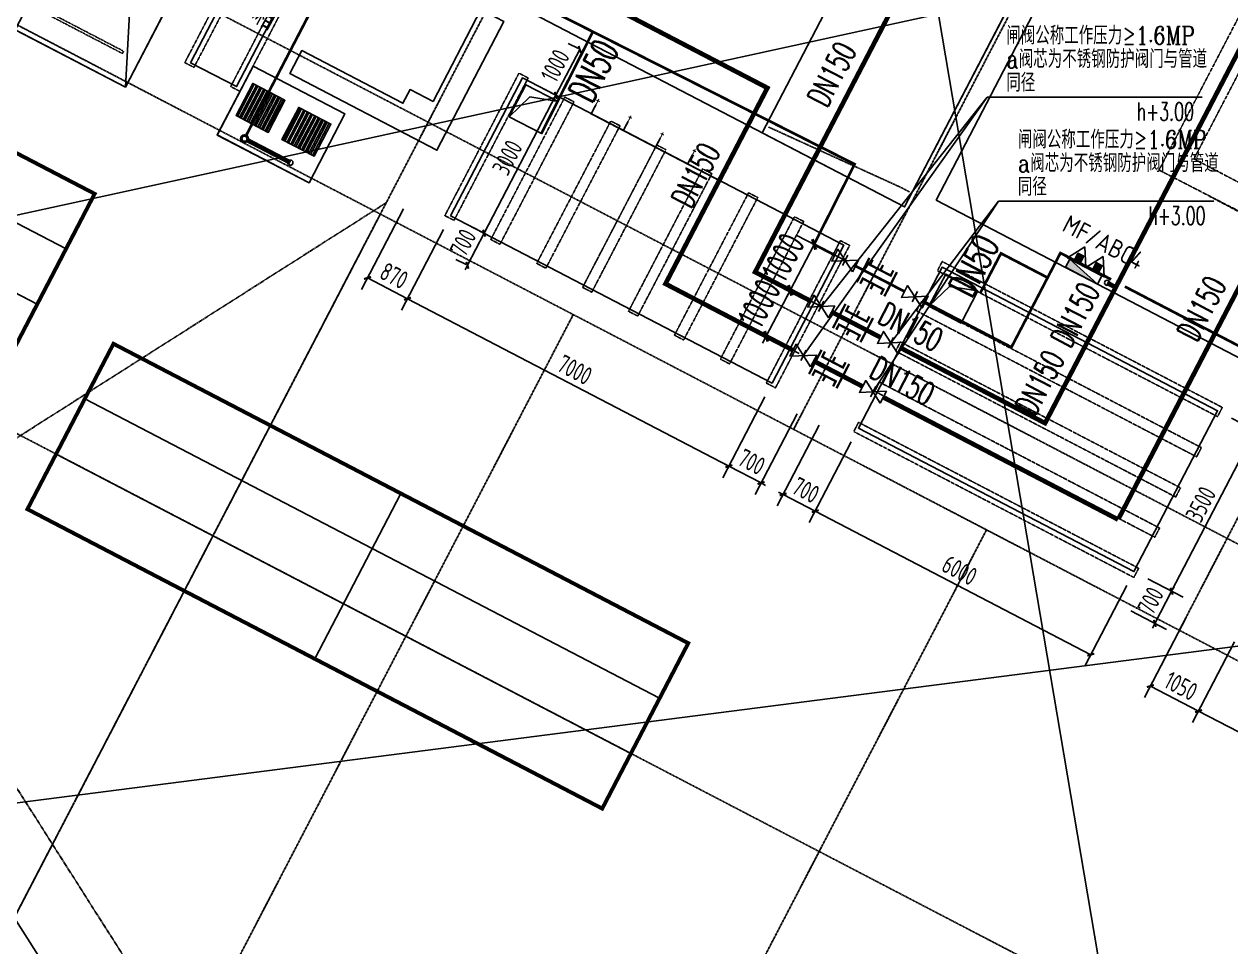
# Model space of a CAD drawing. Extents: x -1466470 to 922624, y -511729 to 590125.
# Drawn here: x -281017 to -257707, y 194625 to 212437 of the extents above; entities that cross this region are included whole.
import ezdxf
from ezdxf.xclip import XClip

# ---------------------------------------------------------------- set-up
doc = ezdxf.new("R2010")
doc.units = 0
doc.header["$LTSCALE"] = 10
doc.header["$MEASUREMENT"] = 0
doc.header["$XCLIPFRAME"] = 2
for name, pattern in [('DASH', [0.35, 0.25, -0.1]), ('X-104 B2平面$0$DOTE', [2.42, 2, -0.2, 0.02, -0.2]), ('X-104 B2平面$1$DASH', [0.35, 0.25, -0.1])]:
    doc.linetypes.add(name, pattern=pattern)
for name, color, linetype, plot in [('104-13 B2核心筒$0$04-不打印_辅助线', 165, 'Continuous', False), ('X-104 B2平面$0$04-不打印_辅助线', 165, 'Continuous', False), ('X-104 B2平面$0$04-不打印_面积', 5, 'Continuous', False), ('X-104 B2平面$1$DIM_MODI', 6, 'Continuous', False)]:
    doc.layers.add(name, color=color, linetype=linetype, plot=plot)
for name, color, linetype in [('3T_BAR', 7, 'Continuous'), ('EQUIP_消火栓', 7, 'Continuous'), ('EQUIP_消防', 7, 'Continuous'), ('EQUIP_给水', 7, 'Continuous'), ('PIPE-压力废', 31, 'TG_YF'), ('PIPE-消防', 1, 'Continuous'), ('PIPE-给水', 3, 'TG_J'), ('TEXT_消防', 7, 'Continuous'), ('TEXT_给水', 7, 'Continuous'), ('TWT_DASH', 8, 'DASH'), ('TWT_DIM', 3, 'Continuous'), ('TWT_LEAD', 3, 'Continuous'), ('TWT_水箱', 7, 'Continuous'), ('VALVE_压力废', 7, 'Continuous'), ('VALVE_热给水', 7, 'Continuous'), ('VPIPE-压力废', 31, 'Continuous'), ('VPIPE-消防', 1, 'Continuous'), ('X-104 B2平面$0$$0$A-TECH_结构', 21, 'Continuous'), ('X-104 B2平面$0$02-TEXT_房间', 7, 'Continuous'), ('X-104 B2平面$0$A-I_车位', 9, 'Continuous'), ('X-104 B2平面$0$A-O_防水层', 222, 'Continuous'), ('X-104 B2平面$0$A-SUR_看线', 231, 'Continuous'), ('X-104 B2平面$0$A_AXIS-轴线', 9, 'X-104 B2平面$0$DOTE'), ('X-104 B2平面$0$VPIPE-消防', 1, 'Continuous'), ('X-104 B2平面$0$人防分区指标', 5, 'Continuous'), ('X-104 B2平面$0$抗爆隔墙', 151, 'Continuous'), ('X-104 B2平面$0$集水坑&', 6, 'Continuous'), ('X-104 B2平面$1$集水坑&', 7, 'Continuous')]:
    doc.layers.add(name, color=color, linetype=linetype)
doc.layers.get('X-104 B2平面$0$A-SUR_看线').off()
doc.styles.add('_TCH_DIM_T3', font='ROS1', dxfattribs={"width": 0.8, "bigfont": 'JD'})
doc.styles.add('_TWT_PIPEDN', font='SIMPLEX', dxfattribs={"width": 0.8, "height": 3.5, "bigfont": 'HZTXT'})
doc.styles.add('_TWT_SERIAL', font='COMPLEX', dxfattribs={"width": 0.8, "height": 3.5, "bigfont": 'HZTXT'})
doc.styles.get("Standard").update_dxf_attribs({"font": 'gbenor.shx', "bigfont": 'gbcbig.shx'})
doc.styles.add('TG_LINETYPE', font='romans2.shx', dxfattribs={"width": 0.8, "height": 3, "bigfont": 'hzdf2.shx'})
doc.styles.add('X-104 B2平面$0$_TCH_SPACE', font='ros.shx', dxfattribs={"width": 0.75, "height": 5, "bigfont": 'jd.shx'})
doc.linetypes.add('TG_J', pattern='A,2,-0.3,["J",TG_LINETYPE,S=0.1,R=0,X=-0.23,Y=-0.15],0', length=2.3)
doc.linetypes.add('TG_XH', pattern='A,5,-0.6,["XH",TG_LINETYPE,S=0.1,R=0,X=-0.52,Y=-0.15],0', length=5.6)
doc.linetypes.add('TG_YF', pattern='A,2,-0.6,["YF",TG_LINETYPE,S=0.1,R=0,X=-0.52,Y=-0.15],0', length=2.6)
doc.dimstyles.new('_TWT_ARCH&&100', dxfattribs={"dimtxt": 350, "dimasz": 100, "dimexe": 250, "dimexo": 300, "dimgap": 100, "dimtad": 1, "dimdec": 0, "dimzin": 0, "dimdsep": 46, "dimtxsty": '_TCH_DIM_T3', "dimblk": 'ARCHTICK', "dimcen": 0.09, "dimclrt": 7, "dimazin": 2, "dimtfac": 1, "dimtdec": 0, "dimtix": 1, "dimtmove": 2, "dimatfit": 3, "dimfxl": 1, "dimtolj": 1, "dimtzin": 0, "dimarcsym": 0})
doc.dimstyles.new('_TWT_ARCH&&150', dxfattribs={"dimtxt": 525, "dimasz": 150, "dimexe": 375, "dimexo": 450, "dimgap": 150, "dimtad": 1, "dimdec": 0, "dimzin": 0, "dimdsep": 46, "dimtxsty": '_TCH_DIM_T3', "dimblk": 'ARCHTICK', "dimcen": 0.09, "dimclrt": 7, "dimazin": 2, "dimtfac": 1, "dimtdec": 0, "dimtix": 1, "dimtmove": 2, "dimatfit": 3, "dimfxl": 1, "dimtolj": 1, "dimtzin": 0, "dimarcsym": 0})
pattern_1 = [(180, (350, -250), (-7e-15, -79.375), [])]

# ---------------------------------------------------------------- blocks, each defined once
blk = doc.blocks.new('104 轴线')
for p, q in [((-206397, 125945), (-177039, 182341)), ((-198946, 122066), (-169588, 178462)), ((-223174, 113207), (-198357, 160880)), ((-126707, 86715), (-262597, 157455)), ((-127630, 84941), (-263520, 155681)), ((-130863, 78732), (-266753, 149472)), ((-262856, 99412), (-214266, 130319)), ((-214380, 130100), (-223174, 113207)), ((-210654, 128161), (-219449, 111268)), ((-224464, 123832), (-215662, 109994)), ((-202671, 124005), (-211465, 107112))]:
    blk.add_line(p, q)
blk = doc.blocks.new('104-13 B2核心筒')
at = {"layer": '104-13 B2核心筒$0$04-不打印_辅助线'}
ref = blk.add_blockref('104 轴线', (287656, 163437), dxfattribs=dict(at, rotation=57.54087654753766))
XClip(ref).set_block_clipping_path([(-309787.1235870313, 156236.3262284864), (-264650.8410785095, 85274.8859858383), (-219747.6862062201, 113836.3339625026), (-264883.9687147418, 184797.7742051506)])
blk = doc.blocks.new('X-104 B2平面$1$12ddddddj')
at = {"layer": 'X-104 B2平面$1$集水坑&', "linetype": 'Continuous'}
h = blk.add_hatch(dxfattribs=at)
h.set_pattern_fill('ANSI31', color=256, scale=50, angle=135)
h.set_pattern_definition(pattern_1)
h.paths.add_polyline_path([(3014056, 294593), (3014756, 294593), (3014756, 293893), (3014056, 293893)])
h.paths.add_polyline_path([(3014056, 293593), (3014756, 293593), (3014756, 292893), (3014056, 292893)])
for points in [[(3015056, 294743), (3013556, 294743), (3013556, 292743), (3015056, 292743)], [(3014056, 294593), (3014756, 294593), (3014756, 293893), (3014056, 293893)], [(3014056, 293593), (3014756, 293593), (3014756, 292893), (3014056, 292893)]]:
    blk.add_lwpolyline(points, close=True, dxfattribs=at)
for centre in [(3013736, 294243), (3013736, 293243)]:
    blk.add_circle(centre, 50, dxfattribs=at)
blk = doc.blocks.new('X-104 B2平面$0$jgfd')
blk.add_lwpolyline([(5300, -1200), (0, -1200), (0, 1200), (5300, 1200), (5300, -1200), (0, 1200)])
at = {"linetype": 'X-104 B2平面$1$DASH', "ltscale": 0.001}
blk.add_lwpolyline([(550, -850), (550, 850), (600, 850), (600, -850)], close=True, dxfattribs=at)
blk = doc.blocks.new('X-104 B2平面$0$A$C47720B67')
at = {"layer": 'X-104 B2平面$0$A_AXIS-轴线'}
blk.add_line((0, 0), (-2484, 1293), dxfattribs=at)
blk = doc.blocks.new('X-104 B2平面$0$A$C026855F6')
at = {"layer": 'X-104 B2平面$0$VPIPE-消防', "linetype": 'Continuous'}
blk.add_circle((-219267, -71366), 50, dxfattribs=at)
blk = doc.blocks.new('X-104 B2平面')
at = {"layer": 'X-104 B2平面$0$$0$A-TECH_结构', "linetype": 'X-104 B2平面$1$DASH'}
for points in [[(-87706, 217622), (-86274, 220372), (-86452, 220464), (-87883, 217714)], [(-86819, 217160), (-85387, 219910), (-85565, 220002), (-86996, 217253)], [(-82682, 214669), (-81251, 217418), (-81428, 217511), (-82860, 214761)], [(-81795, 214207), (-80364, 216957), (-80541, 217049), (-81973, 214299)], [(-80908, 213745), (-79477, 216495), (-79654, 216587), (-81086, 213838)], [(-80021, 213283), (-78590, 216033), (-78767, 216126), (-80199, 213376)], [(-79134, 212822), (-77703, 215571), (-77880, 215664), (-79312, 212914)], [(-78247, 212360), (-76816, 215110), (-76993, 215202), (-78425, 212452)], [(-77360, 211898), (-75929, 214648), (-76106, 214740), (-77537, 211991)], [(-76473, 211436), (-75042, 214186), (-75219, 214279), (-76650, 211529)], [(-73345, 213697), (-67934, 210881), (-67842, 211058), (-73253, 213875)], [(-73749, 212921), (-68338, 210105), (-68246, 210282), (-73657, 213099)], [(-74153, 212145), (-68742, 209329), (-68650, 209506), (-74061, 212323)], [(-74557, 211369), (-69146, 208552), (-69054, 208730), (-74465, 211546)], [(-74961, 210593), (-69550, 207776), (-69458, 207954), (-74869, 210770)]]:
    blk.add_lwpolyline(points, close=True, dxfattribs=at)
at = {"layer": 'X-104 B2平面$0$04-不打印_辅助线'}
for points in [[(-55393, 257170), (-58879, 250472), (-54178, 248025), (-56071, 244389), (-55539, 244111), (-55724, 243757), (-60957, 246481), (-63150, 242268), (-62441, 241899), (-64055, 238797), (-60064, 236719), (-64314, 228556), (-65910, 229387), (-67088, 227125), (-65491, 226294), (-67061, 223278), (-68658, 224110), (-73367, 215062), (-51059, 203449), (-53507, 198747)], [(-92136, 218857), (-89031, 217241), (-88062, 219104), (-88062, 219103), (-87877, 219458), (-87877, 219458), (-86769, 221587), (-73978, 214929), (-71000, 220649), (-71193, 220748), (-71171, 220795), (-77940, 224319), (-76508, 227069), (-81449, 229641), (-79786, 232834), (-83556, 234797), (-80486, 240695), (-81195, 241064), (-77916, 247362), (-69180, 242814), (-68302, 244499), (-78636, 249879), (-89095, 229788), (-94816, 232766)]]:
    blk.add_lwpolyline(points, dxfattribs=at)
blk.add_lwpolyline([(-76728, 216360), (-73772, 222037), (-71023, 220606), (-73978, 214929)], close=True, dxfattribs=at)
at = {"layer": 'X-104 B2平面$0$04-不打印_面积', "color": 250}
blk.add_lwpolyline([(-76589, 237898), (-16810, -114737)], dxfattribs=at)
at = {"layer": 'X-104 B2平面$0$A-O_防水层'}
for points in [[(-87771, 217712), (-86386, 220374), (-85499, 219912), (-86884, 217251), (-87771, 217712)], [(-82748, 214759), (-81363, 217420), (-75153, 214188), (-76539, 211527), (-82748, 214759)], [(-73254, 213763), (-74871, 210659), (-69548, 207888), (-67932, 210993), (-73254, 213763)]]:
    blk.add_lwpolyline(points, dxfattribs=at)
at = {"layer": 'X-104 B2平面$0$A_AXIS-轴线'}
blk.add_line((-73884, 215218), (-74058, 215309), dxfattribs=at)
at = {"layer": 'X-104 B2平面$0$人防分区指标', "color": 1}
blk.add_line((-83709, 209397), (-85372, 206204), dxfattribs=at)
at = {"layer": 'X-104 B2平面$0$人防分区指标', "color": 1, "const_width": 75}
for points in [[(-105714, 211382), (-94611, 205602), (-89624, 215182), (-100728, 220962)], [(-90923, 209094), (-79820, 203314), (-78158, 206507), (-89261, 212287)]]:
    blk.add_lwpolyline(points, close=True, dxfattribs=at)
at = {"layer": 'X-104 B2平面$0$人防分区指标', "color": 1}
for points in [[(-101282, 219898), (-90178, 214118)], [(-101836, 218833), (-90732, 213053)], [(-89815, 211223), (-78712, 205443)], [(-90369, 210159), (-79266, 204379)], [(-90923, 209094), (-79820, 203314)], [(-90923, 209094), (-79820, 203314)]]:
    blk.add_lwpolyline(points, dxfattribs=at)
at = {"layer": 'X-104 B2平面$0$抗爆隔墙', "linetype": 'X-104 B2平面$1$DASH'}
blk.add_lwpolyline([(-66267, 214203), (-69064, 215640), (-67378, 218878), (-70572, 220540), (-70341, 220984), (-66704, 219091), (-68389, 215855), (-57671, 210240), (-56247, 212974), (-55804, 212743), (-57460, 209565), (-68090, 215134)], dxfattribs=at)
at = {"layer": 'X-104 B2平面$1$DIM_MODI'}
blk.add_line((-217626, 187186), (-43166, 209580), dxfattribs=at)
blk.add_lwpolyline([(-33745, 227288), (-220712, 186513), (-292305, 186513)], dxfattribs=at)
at = {"rotation": 302.4591234524622}
blk.add_blockref('104-13 B2核心筒', (-162014, 239690), dxfattribs=at)
at = {"layer": 'X-104 B2平面$0$A-I_车位', "xscale": -1, "rotation": 242.5000000001245}
blk.add_blockref('X-104 B2平面$0$jgfd', (-90096, 217795), dxfattribs=at)
at = {"layer": 'X-104 B2平面$0$A-SUR_看线'}
blk.add_blockref('X-104 B2平面$0$A$C026855F6', (149199, 284830), dxfattribs=at)
at = {"layer": 'X-104 B2平面$0$A-SUR_看线', "rotation": 2.99999999999994}
blk.add_blockref('X-104 B2平面$0$A$C47720B67', (-74058, 215309), dxfattribs=at)
at = {"layer": 'X-104 B2平面$0$A_AXIS-轴线', "rotation": 7.045863037328646e-07}
blk.add_blockref('104 轴线', (130274, 84690), dxfattribs=at)
at = {"layer": 'X-104 B2平面$1$集水坑&', "linetype": 'Continuous', "xscale": -1, "rotation": 242.5001302531913}
blk.add_blockref('X-104 B2平面$1$12ddddddj', (-1738423, -2321570), dxfattribs=at)
at = {"layer": 'X-104 B2平面$0$02-TEXT_房间', "style": 'X-104 B2平面$0$_TCH_SPACE', "width": 0.75}
blk.add_text('饮用水箱', height=520.9, rotation=331.1112, dxfattribs=at).set_placement((-87556, 219032))
blk = doc.blocks.new('X-104 B2平面$0$12ddddddj')
at = {"layer": 'X-104 B2平面$0$集水坑&', "linetype": 'Continuous'}
h = blk.add_hatch(dxfattribs=at)
h.set_pattern_fill('ANSI31', color=256, scale=50, angle=135)
h.set_pattern_definition(pattern_1)
h.paths.add_polyline_path([(3014056, 294593), (3014756, 294593), (3014756, 293893), (3014056, 293893)])
h.paths.add_polyline_path([(3014056, 293593), (3014756, 293593), (3014756, 292893), (3014056, 292893)])
for points in [[(3015056, 294743), (3013556, 294743), (3013556, 292743), (3015056, 292743)], [(3014056, 294593), (3014756, 294593), (3014756, 293893), (3014056, 293893)], [(3014056, 293593), (3014756, 293593), (3014756, 292893), (3014056, 292893)]]:
    blk.add_lwpolyline(points, close=True, dxfattribs=at)
for centre in [(3013736, 294243), (3013736, 293243)]:
    blk.add_circle(centre, 50, dxfattribs=at)
blk = doc.blocks.new('$TWTSYS$00000546')
h = blk.add_hatch()
h.set_pattern_fill('ANSI31', color=256, scale=200, style=0)
h.set_pattern_definition([(45, (-38543.802, -6670.83), (-17.67767, 17.67767), [])])
h.paths.add_polyline_path([(-65, 174), (65, 174), (65, 44), (-65, 44)])
for points in [[(0, 344), (-198, 0), (198, 0)], [(-65, 174), (65, 174), (65, 44), (-65, 44)]]:
    blk.add_lwpolyline(points, close=True)
blk = doc.blocks.new('$TwtSys$00000434')
for p, q in [((-0.5, 0.5), (-0.5, -0.5)), ((-0.5, -0.5), (0.5, 0.5)), ((0.5, 0.5), (-0.5, 0.5)), ((0.5, -0.5), (0.5, 0.5)), ((-0.5, -0.5), (0.5, -0.5))]:
    blk.add_line(p, q)
blk.add_solid([(0.5, -0.5), (0.5, 0.5), (-0.5, -0.5)])
blk = doc.blocks.new('$VALVE$00000551')
at = {"const_width": 30}
for points in [[(-332, -177), (-332, 175)], [(-2, 100), (-252, 100), (-252, 175)], [(-2, 100), (-2, 175)], [(-2, 100), (248, 100), (248, 175)], [(332, -175), (332, 177)], [(-252, -175), (-252, -100), (-2, -100)], [(-2, -175), (-2, -100)], [(248, -175), (248, -100), (-2, -100)]]:
    blk.add_lwpolyline(points, dxfattribs=at)
blk = doc.blocks.new('$VALVE$00000296')
for points in [[(-125, 72), (-125, -72), (125, 72), (125, -72), (-125, 72)], [(0, 60), (0, -64)]]:
    blk.add_lwpolyline(points)
for p in [(-125, 0), (125, 0)]:
    blk.add_point(p)
blk = doc.blocks.new('_ArchTick')
at = {"color": 0, "linetype": 'ByBlock', "const_width": 0.4}
blk.add_lwpolyline([(-0.5, -0.5), (0.5, 0.5)], dxfattribs=at)
blk = doc.blocks.new('*D66')
at = {"layer": 'Defpoints', "color": 0, "transparency": 16777216}
for p in [(-264901, 204639), (-259579, 201868), (-260413, 200265)]:
    blk.add_point(p, dxfattribs=at)
at = {"layer": 'TWT_DIM', "color": 0, "lineweight": -2, "transparency": 16777216}
for p, q in [((-265039, 204372), (-265851, 202814)), ((-265735, 203035), (-260413, 200265)), ((-259717, 201602), (-260529, 200043))]:
    blk.add_line(p, q, dxfattribs=at)
at = {"layer": 'TWT_DIM', "color": 0, "lineweight": -2, "transparency": 16777216, "xscale": 100, "yscale": 100, "zscale": 100}
for p, rotation in [((-265735, 203035), 152.5000000005759), ((-260413, 200265), 332.5000000005758)]:
    blk.add_blockref('_ArchTick', p, dxfattribs=dict(at, rotation=rotation))
at = {"layer": 'TWT_DIM', "color": 7, "transparency": 16777216, "insert": (-262947, 201894), "char_height": 350, "attachment_point": 5, "rotation": 332.5, "style": '_TCH_DIM_T3'}
blk.add_mtext('\\A1;6000', dxfattribs=at)
blk = doc.blocks.new('*D67')
at = {"layer": 'Defpoints', "color": 0, "transparency": 16777216}
for p in [(-265522, 204962), (-264901, 204639), (-265735, 203035)]:
    blk.add_point(p, dxfattribs=at)
at = {"layer": 'TWT_DIM', "color": 0, "lineweight": -2, "transparency": 16777216}
for p, q in [((-265660, 204696), (-266471, 203137)), ((-265039, 204372), (-265851, 202814)), ((-266356, 203359), (-266445, 203405)), ((-266356, 203359), (-265735, 203035)), ((-265735, 203035), (-265646, 202989))]:
    blk.add_line(p, q, dxfattribs=at)
at = {"layer": 'TWT_DIM', "color": 0, "lineweight": -2, "transparency": 16777216, "xscale": 100, "yscale": 100, "zscale": 100}
for p, rotation in [((-266356, 203359), 332.5000000005773), ((-265735, 203035), 152.5000000005773)]:
    blk.add_blockref('_ArchTick', p, dxfattribs=dict(at, rotation=rotation))
at = {"layer": 'TWT_DIM', "color": 7, "transparency": 16777216, "insert": (-265919, 203441), "char_height": 350, "attachment_point": 5, "rotation": 332.5, "style": '_TCH_DIM_T3'}
blk.add_mtext('\\A1;700', dxfattribs=at)
blk = doc.blocks.new('*D68')
at = {"layer": 'Defpoints', "color": 0, "transparency": 16777216}
for p in [(-257547, 205771), (-256820, 205392), (-257962, 204973)]:
    blk.add_point(p, dxfattribs=at)
at = {"layer": 'TWT_DIM', "color": 0, "lineweight": -2, "transparency": 16777216}
for p, q in [((-257281, 205632), (-256598, 205277)), ((-257235, 204594), (-256820, 205392)), ((-257696, 204834), (-257014, 204479))]:
    blk.add_line(p, q, dxfattribs=at)
at = {"layer": 'TWT_DIM', "color": 0, "lineweight": -2, "transparency": 16777216, "xscale": 100, "yscale": 100, "zscale": 100}
for p, rotation in [((-256820, 205392), 62.50000000011556), ((-257235, 204594), 242.5000000001155)]:
    blk.add_blockref('_ArchTick', p, dxfattribs=dict(at, rotation=rotation))
at = {"layer": 'TWT_DIM', "color": 7, "transparency": 16777216, "insert": (-257297, 205118), "char_height": 350, "attachment_point": 5, "rotation": 62.5, "style": '_TCH_DIM_T3'}
blk.add_mtext('\\A1;900', dxfattribs=at)
blk = doc.blocks.new('*D69')
at = {"layer": 'Defpoints', "color": 0, "transparency": 16777216}
for p in [(-257962, 204973), (-257235, 204594), (-259579, 201868)]:
    blk.add_point(p, dxfattribs=at)
at = {"layer": 'TWT_DIM', "color": 0, "lineweight": -2, "transparency": 16777216}
for p, q in [((-257696, 204834), (-257014, 204479)), ((-258851, 201490), (-257235, 204594)), ((-259312, 201730), (-258630, 201374))]:
    blk.add_line(p, q, dxfattribs=at)
at = {"layer": 'TWT_DIM', "color": 0, "lineweight": -2, "transparency": 16777216, "xscale": 100, "yscale": 100, "zscale": 100}
for p, rotation in [((-257235, 204594), 62.5000000001155), ((-258851, 201490), 242.5000000001155)]:
    blk.add_blockref('_ArchTick', p, dxfattribs=dict(at, rotation=rotation))
at = {"layer": 'TWT_DIM', "color": 7, "transparency": 16777216, "insert": (-258287, 203169), "char_height": 350, "attachment_point": 5, "rotation": 62.5, "style": '_TCH_DIM_T3'}
blk.add_mtext('\\A1;3500', dxfattribs=at)
blk = doc.blocks.new('*D70')
at = {"layer": 'Defpoints', "color": 0, "transparency": 16777216}
for p in [(-259579, 201868), (-258851, 201490), (-259902, 201247)]:
    blk.add_point(p, dxfattribs=at)
at = {"layer": 'TWT_DIM', "color": 0, "lineweight": -2, "transparency": 16777216}
for p, q in [((-259312, 201730), (-258630, 201374)), ((-259175, 200869), (-258851, 201490)), ((-258851, 201490), (-258805, 201578)), ((-259636, 201109), (-258953, 200753)), ((-259175, 200869), (-259221, 200780))]:
    blk.add_line(p, q, dxfattribs=at)
at = {"layer": 'TWT_DIM', "color": 0, "lineweight": -2, "transparency": 16777216, "xscale": 100, "yscale": 100, "zscale": 100}
for p, rotation in [((-258851, 201490), 242.5000000001167), ((-259175, 200869), 62.50000000011672)]:
    blk.add_blockref('_ArchTick', p, dxfattribs=dict(at, rotation=rotation))
at = {"layer": 'TWT_DIM', "color": 7, "transparency": 16777216, "insert": (-259257, 201306), "char_height": 350, "attachment_point": 5, "rotation": 62.5, "style": '_TCH_DIM_T3'}
blk.add_mtext('\\A1;700', dxfattribs=at)
blk = doc.blocks.new('*D71')
at = {"layer": 'Defpoints', "color": 0, "transparency": 16777216}
for p in [(-266568, 205507), (-265947, 205183), (-266782, 203580)]:
    blk.add_point(p, dxfattribs=at)
at = {"layer": 'TWT_DIM', "color": 0, "lineweight": -2, "transparency": 16777216}
for p, q in [((-266707, 205241), (-267518, 203682)), ((-266086, 204917), (-266897, 203359)), ((-267403, 203904), (-267491, 203950)), ((-267403, 203904), (-266782, 203580)), ((-266782, 203580), (-266693, 203534))]:
    blk.add_line(p, q, dxfattribs=at)
at = {"layer": 'TWT_DIM', "color": 0, "lineweight": -2, "transparency": 16777216, "xscale": 100, "yscale": 100, "zscale": 100}
for p, rotation in [((-267403, 203904), 332.5000000005753), ((-266782, 203580), 152.5000000005752)]:
    blk.add_blockref('_ArchTick', p, dxfattribs=dict(at, rotation=rotation))
at = {"layer": 'TWT_DIM', "color": 7, "transparency": 16777216, "insert": (-266965, 203986), "char_height": 350, "attachment_point": 5, "rotation": 332.5, "style": '_TCH_DIM_T3'}
blk.add_mtext('\\A1;700', dxfattribs=at)
blk = doc.blocks.new('*D72')
at = {"layer": 'Defpoints', "color": 0, "transparency": 16777216}
for p in [(-272777, 208739), (-266568, 205507), (-267403, 203904)]:
    blk.add_point(p, dxfattribs=at)
at = {"layer": 'TWT_DIM', "color": 0, "lineweight": -2, "transparency": 16777216}
for p, q in [((-272916, 208473), (-273727, 206914)), ((-273612, 207136), (-267403, 203904)), ((-266707, 205241), (-267518, 203682))]:
    blk.add_line(p, q, dxfattribs=at)
at = {"layer": 'TWT_DIM', "color": 0, "lineweight": -2, "transparency": 16777216, "xscale": 100, "yscale": 100, "zscale": 100}
for p, rotation in [((-273612, 207136), 152.5000000005762), ((-267403, 203904), 332.5000000005762)]:
    blk.add_blockref('_ArchTick', p, dxfattribs=dict(at, rotation=rotation))
at = {"layer": 'TWT_DIM', "color": 7, "transparency": 16777216, "insert": (-270380, 205764), "char_height": 350, "attachment_point": 5, "rotation": 332.5, "style": '_TCH_DIM_T3'}
blk.add_mtext('\\A1;7000', dxfattribs=at)
blk = doc.blocks.new('*D73')
at = {"layer": 'Defpoints', "color": 0, "transparency": 16777216}
for p in [(-273549, 209141), (-272777, 208739), (-273612, 207136)]:
    blk.add_point(p, dxfattribs=at)
at = {"layer": 'TWT_DIM', "color": 0, "lineweight": -2, "transparency": 16777216}
for p, q in [((-273688, 208875), (-274499, 207316)), ((-272916, 208473), (-273727, 206914)), ((-274384, 207538), (-273612, 207136))]:
    blk.add_line(p, q, dxfattribs=at)
at = {"layer": 'TWT_DIM', "color": 0, "lineweight": -2, "transparency": 16777216, "xscale": 100, "yscale": 100, "zscale": 100}
for p, rotation in [((-274384, 207538), 152.5000000005762), ((-273612, 207136), 332.5000000005762)]:
    blk.add_blockref('_ArchTick', p, dxfattribs=dict(at, rotation=rotation))
at = {"layer": 'TWT_DIM', "color": 7, "transparency": 16777216, "insert": (-273871, 207581), "char_height": 350, "attachment_point": 5, "rotation": 332.5, "style": '_TCH_DIM_T3'}
blk.add_mtext('\\A1;870', dxfattribs=at)
blk = doc.blocks.new('*D74')
at = {"layer": 'Defpoints', "color": 0, "transparency": 16777216}
for p in [(-270284, 211950), (-270044, 211826), (-270506, 210938)]:
    blk.add_point(p, dxfattribs=at)
at = {"layer": 'TWT_DIM', "color": 0, "lineweight": -2, "transparency": 16777216}
for p, q in [((-270746, 211063), (-270284, 211950)), ((-270310, 211964), (-270506, 212066)), ((-270772, 211077), (-270967, 211179))]:
    blk.add_line(p, q, dxfattribs=at)
at = {"layer": 'TWT_DIM', "color": 0, "lineweight": -2, "transparency": 16777216, "xscale": 100, "yscale": 100, "zscale": 100}
for p, rotation in [((-270284, 211950), 62.50000000011475), ((-270746, 211063), 242.5000000001147)]:
    blk.add_blockref('_ArchTick', p, dxfattribs=dict(at, rotation=rotation))
at = {"layer": 'TWT_DIM', "color": 7, "transparency": 16777216, "insert": (-270759, 211634), "char_height": 350, "attachment_point": 5, "rotation": 62.5, "style": '_TCH_DIM_T3'}
blk.add_mtext('\\A1;1000', dxfattribs=at)
blk = doc.blocks.new('*D75')
at = {"layer": 'Defpoints', "color": 0, "transparency": 16777216}
for p in [(-270746, 211063), (-270506, 210938), (-271891, 208277)]:
    blk.add_point(p, dxfattribs=at)
at = {"layer": 'TWT_DIM', "color": 0, "lineweight": -2, "transparency": 16777216}
for p, q in [((-272131, 208402), (-270746, 211063)), ((-270772, 211077), (-270967, 211179)), ((-272157, 208416), (-272353, 208518))]:
    blk.add_line(p, q, dxfattribs=at)
at = {"layer": 'TWT_DIM', "color": 0, "lineweight": -2, "transparency": 16777216, "xscale": 100, "yscale": 100, "zscale": 100}
for p, rotation in [((-270746, 211063), 62.50000000011494), ((-272131, 208402), 242.5000000001149)]:
    blk.add_blockref('_ArchTick', p, dxfattribs=dict(at, rotation=rotation))
at = {"layer": 'TWT_DIM', "color": 7, "transparency": 16777216, "insert": (-271682, 209860), "char_height": 350, "attachment_point": 5, "rotation": 62.5, "style": '_TCH_DIM_T3'}
blk.add_mtext('\\A1;3000', dxfattribs=at)
blk = doc.blocks.new('*D76')
at = {"layer": 'Defpoints', "color": 0, "transparency": 16777216}
for p in [(-272131, 208402), (-271891, 208277), (-272214, 207657)]:
    blk.add_point(p, dxfattribs=at)
at = {"layer": 'TWT_DIM', "color": 0, "lineweight": -2, "transparency": 16777216}
for p, q in [((-272454, 207782), (-272131, 208402)), ((-272157, 208416), (-272353, 208518)), ((-272131, 208402), (-272085, 208491)), ((-272480, 207795), (-272676, 207897)), ((-272454, 207782), (-272500, 207693))]:
    blk.add_line(p, q, dxfattribs=at)
at = {"layer": 'TWT_DIM', "color": 0, "lineweight": -2, "transparency": 16777216, "xscale": 100, "yscale": 100, "zscale": 100}
for p, rotation in [((-272131, 208402), 242.500000000114), ((-272454, 207782), 62.50000000011401)]:
    blk.add_blockref('_ArchTick', p, dxfattribs=dict(at, rotation=rotation))
at = {"layer": 'TWT_DIM', "color": 7, "transparency": 16777216, "insert": (-272537, 208219), "char_height": 350, "attachment_point": 5, "rotation": 62.5, "style": '_TCH_DIM_T3'}
blk.add_mtext('\\A1;700', dxfattribs=at)
blk = doc.blocks.new('$TwtSys$00000320')
at = {"const_width": 20}
for points in [[(0, 0), (0, -121)], [(-37, -83), (37, -83)]]:
    blk.add_lwpolyline(points, dxfattribs=at)
blk = doc.blocks.new('*D77')
at = {"layer": 'Defpoints', "color": 0, "transparency": 16777216}
for p in [(-257497, 200778), (-254836, 199393), (-255670, 197790)]:
    blk.add_point(p, dxfattribs=at)
at = {"layer": 'TWT_DIM', "color": 0, "lineweight": -2, "transparency": 16777216}
for p, q in [((-257635, 200512), (-258447, 198953)), ((-258331, 199175), (-255670, 197790)), ((-254974, 199127), (-255786, 197568))]:
    blk.add_line(p, q, dxfattribs=at)
at = {"layer": 'TWT_DIM', "color": 0, "lineweight": -2, "transparency": 16777216, "xscale": 100, "yscale": 100, "zscale": 100}
for p, rotation in [((-258331, 199175), 152.5000000005763), ((-255670, 197790), 332.5000000005763)]:
    blk.add_blockref('_ArchTick', p, dxfattribs=dict(at, rotation=rotation))
at = {"layer": 'TWT_DIM', "color": 7, "transparency": 16777216, "insert": (-256874, 198726), "char_height": 350, "attachment_point": 5, "rotation": 332.5, "style": '_TCH_DIM_T3'}
blk.add_mtext('\\A1;3000', dxfattribs=at)
blk = doc.blocks.new('*D78')
at = {"layer": 'Defpoints', "color": 0, "transparency": 16777216}
for p in [(-258428, 201263), (-257497, 200778), (-258331, 199175)]:
    blk.add_point(p, dxfattribs=at)
at = {"layer": 'TWT_DIM', "color": 0, "lineweight": -2, "transparency": 16777216}
for p, q in [((-258566, 200997), (-259378, 199438)), ((-257635, 200512), (-258447, 198953)), ((-259262, 199660), (-258331, 199175))]:
    blk.add_line(p, q, dxfattribs=at)
at = {"layer": 'TWT_DIM', "color": 0, "lineweight": -2, "transparency": 16777216, "xscale": 100, "yscale": 100, "zscale": 100}
for p, rotation in [((-259262, 199660), 152.5000000005764), ((-258331, 199175), 332.5000000005764)]:
    blk.add_blockref('_ArchTick', p, dxfattribs=dict(at, rotation=rotation))
at = {"layer": 'TWT_DIM', "color": 7, "transparency": 16777216, "insert": (-258670, 199661), "char_height": 350, "attachment_point": 5, "rotation": 332.5, "style": '_TCH_DIM_T3'}
blk.add_mtext('\\A1;1050', dxfattribs=at)
blk = doc.blocks.new('*D112')
at = {"layer": 'Defpoints', "color": 0, "transparency": 16777216}
for p in [(-266220, 207298), (-265184, 206759), (-265645, 205872)]:
    blk.add_point(p, dxfattribs=at)
at = {"layer": 'TWT_DIM', "color": 0, "lineweight": -2, "transparency": 16777216}
for p, q in [((-265583, 206967), (-266552, 207471)), ((-266681, 206411), (-266220, 207298)), ((-266220, 207298), (-266150, 207431)), ((-266044, 206080), (-267014, 206584)), ((-266681, 206411), (-266751, 206278))]:
    blk.add_line(p, q, dxfattribs=at)
at = {"layer": 'TWT_DIM', "color": 0, "lineweight": -2, "transparency": 16777216, "xscale": 150, "yscale": 150, "zscale": 150}
for p, rotation in [((-266220, 207298), 242.4999861254476), ((-266681, 206411), 62.49998612544763)]:
    blk.add_blockref('_ArchTick', p, dxfattribs=dict(at, rotation=rotation))
at = {"layer": 'TWT_DIM', "color": 7, "transparency": 16777216, "insert": (-266816, 207045), "char_height": 525, "attachment_point": 5, "rotation": 62.5, "style": '_TCH_DIM_T3'}
blk.add_mtext('\\A1;1000', dxfattribs=at)
blk = doc.blocks.new('*D113')
at = {"layer": 'Defpoints', "color": 0, "transparency": 16777216}
for p in [(-265758, 208185), (-264722, 207646), (-265184, 206759)]:
    blk.add_point(p, dxfattribs=at)
at = {"layer": 'TWT_DIM', "color": 0, "lineweight": -2, "transparency": 16777216}
for p, q in [((-266220, 207298), (-265758, 208185)), ((-265121, 207854), (-266090, 208358)), ((-265758, 208185), (-265689, 208318)), ((-265583, 206967), (-266552, 207471)), ((-266220, 207298), (-266289, 207165))]:
    blk.add_line(p, q, dxfattribs=at)
at = {"layer": 'TWT_DIM', "color": 0, "lineweight": -2, "transparency": 16777216, "xscale": 150, "yscale": 150, "zscale": 150}
for p, rotation in [((-265758, 208185), 242.4999861254476), ((-266220, 207298), 62.49998612544763)]:
    blk.add_blockref('_ArchTick', p, dxfattribs=dict(at, rotation=rotation))
at = {"layer": 'TWT_DIM', "color": 7, "transparency": 16777216, "insert": (-266355, 207932), "char_height": 525, "attachment_point": 5, "rotation": 62.5, "style": '_TCH_DIM_T3'}
blk.add_mtext('\\A1;1000', dxfattribs=at)

msp = doc.modelspace()

# ---------------------------------------------------------------- hatches: boundary and pattern name
at = {"layer": 'PIPE-消防', "linetype": 'TG_XH'}
for points in [[(-266659.7, 211206.1), (-266638.9, 211246), (-266599, 211225.3)], [(-266659.7, 211206.1), (-266619.8, 211185.4), (-266599, 211225.3)], [(-266897.1, 207650.8), (-266937.1, 207671.5), (-266957.8, 207631.6)], [(-266897.1, 207650.8), (-266917.9, 207610.9), (-266957.8, 207631.6)], [(-268628.2, 207424.5), (-268668.2, 207445.3), (-268688.9, 207405.4)], [(-268628.2, 207424.5), (-268649, 207384.6), (-268688.9, 207405.4)], [(-261295.7, 204734.8), (-261316.4, 204694.9), (-261276.5, 204674.1)], [(-261295.7, 204734.8), (-261255.8, 204714), (-261276.5, 204674.1)]]:
    msp.add_hatch(color=256, dxfattribs=at).paths.add_polyline_path(points)
at = {"layer": 'PIPE-给水', "linetype": 'Continuous'}
for points in [[(-270062.1, 210707.6), (-270077.6, 210715.7), (-270085.7, 210700.2)], [(-270062.1, 210707.6), (-270070.2, 210692.1), (-270085.7, 210700.2)], [(-267578.5, 209414.7), (-267586.6, 209399.2), (-267571.1, 209391.1)], [(-267578.5, 209414.7), (-267563, 209406.6), (-267571.1, 209391.1)]]:
    msp.add_hatch(color=256, dxfattribs=at).paths.add_polyline_path(points)
at = {"layer": 'PIPE-给水', "linetype": 'TG_J'}
for color, points in [(6, [(-264974.5, 209733.7), (-264962.7, 209757.1), (-264939.3, 209745.3)]), (6, [(-264974.5, 209733.7), (-264951.1, 209721.8), (-264939.3, 209745.3)]), (6, [(-265757.8, 208185.1), (-265781.2, 208196.9), (-265792.9, 208173.7)]), (6, [(-265757.8, 208185.1), (-265769.9, 208161.8), (-265792.9, 208173.7)]), (256, [(-262148, 208012.4), (-262171.3, 208024.6), (-262159.2, 208047.8)]), (256, [(-262148, 208012.4), (-262135.9, 208035.7), (-262159.2, 208047.8)]), (6, [(-260998.9, 208018.9), (-261022.2, 208031), (-261010.1, 208054.3)]), (6, [(-260998.9, 208018.9), (-260986.8, 208042.2), (-261010.1, 208054.3)]), (6, [(-261945.5, 206200.5), (-261957.6, 206177.2), (-261934.3, 206165.1)]), (6, [(-261945.5, 206200.5), (-261922.2, 206188.4), (-261934.3, 206165.1)])]:
    msp.add_hatch(color=color, dxfattribs=at).paths.add_polyline_path(points)

# ---------------------------------------------------------------- linework, layer by layer
at = {"layer": '3T_BAR'}
msp.add_lwpolyline([(-272194, 212718.6), (-271750.5, 212487.8), (-273043.4, 210004.2), (-275881.8, 211481.8), (-275650.9, 211925.3), (-273699.5, 210909.4), (-273561, 211175.5), (-273117.5, 210944.6), (-272194, 212718.6)], dxfattribs=at)
at = {"layer": 'PIPE-压力废', "linetype": 'TG_YF', "ltscale": 1.5, "const_width": 52.5}
msp.add_lwpolyline([(-276725.8, 210292.9), (-272649.7, 218123.2)], dxfattribs=at)
at = {"layer": 'PIPE-压力废', "linetype": 'Continuous', "ltscale": 1.5, "const_width": 90}
msp.add_lwpolyline([(-275873.5, 209764.5), (-276693.9, 210191.8)], dxfattribs=at)
at = {"layer": 'PIPE-消防', "linetype": 'TG_XH', "ltscale": 1.5, "const_width": 90}
for points in [[(-253214.7, 220258.2), (-259930.7, 207356.9)], [(-274072.5, 215065), (-266659.7, 211206.1)], [(-263133.9, 214879.9), (-266897.1, 207650.8)], [(-266659.7, 211206.1), (-268628.2, 207424.5)], [(-255867.6, 210590), (-259873.3, 202895.2)], [(-266897.1, 207650.8), (-265819, 207089.5)], [(-268628.2, 207424.5), (-266165.7, 206142.6)], [(-260098.1, 207444.1), (-259930.7, 207356.9)], [(-259930.7, 207356.9), (-260695.4, 205888)], [(-265419.9, 206881.7), (-264474, 206389.3)], [(-264074.8, 206181.6), (-261295.7, 204734.8)], [(-265766.6, 205934.9), (-264820.7, 205442.5)], [(-260695.4, 205888), (-261295.7, 204734.8)], [(-264421.5, 205234.7), (-259884.8, 202873)]]:
    msp.add_lwpolyline(points, dxfattribs=at)
at = {"layer": 'PIPE-给水', "color": 6, "linetype": 'TG_J', "ltscale": 1.5, "const_width": 52.5}
for points in [[(-274373.3, 214487.3), (-270031.2, 212291.2)], [(-270031.2, 212291.2), (-264974.5, 209733.7)], [(-265757.8, 208185.1), (-264974.5, 209733.7)], [(-265757.8, 208185.1), (-265357.3, 207976.6)], [(-261246.5, 207543.2), (-260998.9, 208018.9)], [(-260998.9, 208018.9), (-260020.4, 207509.5)], [(-264958.1, 207768.8), (-264012.2, 207276.4)], [(-261945.5, 206200.5), (-261246.5, 207543.2)], [(-259754.3, 207371), (-254548.5, 204661)], [(-263613.1, 207068.6), (-261945.5, 206200.5)]]:
    msp.add_lwpolyline(points, dxfattribs=at)
at = {"layer": 'PIPE-给水', "linetype": 'TG_J', "ltscale": 1.5, "const_width": 52.5}
for points in [[(-271026.2, 210323.8), (-270031.2, 212291.2)], [(-262546.8, 207246.4), (-262148, 208012.4)], [(-262148, 208012.4), (-261246.5, 207543.2)]]:
    msp.add_lwpolyline(points, dxfattribs=at)
at = {"layer": 'PIPE-给水', "linetype": 'Continuous', "const_width": 35}
for points in [[(-270062.1, 210707.6), (-269969.8, 210885)], [(-270062.1, 210707.6), (-268820.3, 210061.2)], [(-269441.2, 210384.4), (-269348.9, 210561.8)], [(-268820.3, 210061.2), (-268728, 210238.6)], [(-268820.3, 210061.2), (-268199.4, 209738)], [(-268199.4, 209738), (-268107.1, 209915.4)], [(-268199.4, 209738), (-267578.5, 209414.7)], [(-267578.5, 209414.7), (-267486.1, 209592.1)]]:
    msp.add_lwpolyline(points, dxfattribs=at)
at = {"layer": 'TWT_DASH'}
for points in [[(-277735.8, 211602), (-276304.4, 214351.7), (-276481.8, 214444.1), (-277913.2, 211694.3)], [(-276848.8, 211140.2), (-275417.4, 213890), (-275594.8, 213982.3), (-277026.2, 211232.6)], [(-272712.3, 208648.7), (-271280.9, 211398.4), (-271458.3, 211490.8), (-272889.7, 208741)], [(-271825.3, 208186.9), (-270393.8, 210936.7), (-270571.2, 211029), (-272002.7, 208279.3)], [(-270938.3, 207725.2), (-269506.8, 210474.9), (-269684.2, 210567.3), (-271115.7, 207817.5)], [(-270051.2, 207263.4), (-268619.8, 210013.2), (-268797.2, 210105.5), (-270228.6, 207355.8)], [(-269164.2, 206801.7), (-267732.8, 209551.4), (-267910.2, 209643.8), (-269341.6, 206894)], [(-268277.2, 206339.9), (-266845.8, 209089.7), (-267023.2, 209182), (-268454.6, 206432.3)], [(-267390.2, 205878.2), (-265958.8, 208627.9), (-266136.2, 208720.3), (-267567.6, 205970.5)], [(-266503.2, 205416.4), (-265071.8, 208166.2), (-265249.2, 208258.5), (-266680.6, 205508.8)], [(-263375, 207677.5), (-257964.3, 204860.8), (-257871.9, 205038.2), (-263282.7, 207854.9)], [(-263779.1, 206901.4), (-258368.3, 204084.7), (-258275.9, 204262.1), (-263686.7, 207078.8)], [(-264183.1, 206125.2), (-258772.3, 203308.6), (-258680, 203486), (-264090.7, 206302.6)], [(-264587.1, 205349.1), (-259176.3, 202532.4), (-259084, 202709.8), (-264494.8, 205526.5)], [(-264991.1, 204573), (-259580.4, 201756.3), (-259488, 201933.7), (-264898.8, 204750.4)]]:
    msp.add_lwpolyline(points, close=True, dxfattribs=at)
at = {"layer": 'TWT_LEAD'}
for p, q in [((-265967.5, 206036.1), (-262416.6, 211029)), ((-265620.8, 206983), (-262416.6, 211029)), ((-262416.6, 211029), (-258258.5, 211029)), ((-264621.1, 205338.6), (-262193, 209020)), ((-264274.4, 206285.5), (-262193, 209020)), ((-262193, 209020), (-258034.9, 209020))]:
    msp.add_line(p, q, dxfattribs=at)
at = {"layer": 'TWT_水箱'}
for p, q in [((-271647.1, 210647.1, 90.4), (-271249.5, 211031.9, 90.4)), ((-270703, 210944.8, 90.4), (-271249.5, 211031.9, 90.4)), ((-263539, 206989.9, 90.4), (-263141.3, 207374.8, 90.4)), ((-262594.8, 207287.6, 90.4), (-263141.3, 207374.8, 90.4))]:
    msp.add_line(p, q, dxfattribs=at)
for points in [[(-277801.4, 211692.5), (-276914.4, 211230.8), (-275529.2, 213891.8), (-276416.2, 214353.5)], [(-272777.9, 208739.2), (-266568.8, 205507), (-265183.6, 208168), (-271392.6, 211400.2)], [(-271647.1, 210647.1), (-271026.2, 210323.8), (-270703, 210944.8), (-271323.9, 211268)], [(-264900.6, 204638.6), (-259578.6, 201868.1), (-257962.4, 204972.6), (-263284.5, 207743.1)], [(-263539, 206989.9), (-262918.1, 206666.7), (-262594.8, 207287.6), (-263215.7, 207610.8)]]:
    msp.add_lwpolyline(points, close=True, dxfattribs=at)
at = {"layer": 'VPIPE-压力废', "linetype": 'Continuous'}
msp.add_circle((-276760.5, 210226.4), 75, dxfattribs=at)
at = {"layer": 'VPIPE-消防', "linetype": 'Continuous'}
msp.add_circle((-260098.1, 207444.1), 50, dxfattribs=at)

# ---------------------------------------------------------------- block references
msp.add_blockref('X-104 B2平面', (-190030.1, -6020))
at = {"layer": 'EQUIP_消火栓', "xscale": 700, "yscale": -180, "zscale": 700, "rotation": 152.4999583684412}
msp.add_blockref('$TwtSys$00000434', (-260549.7, 207661.1), dxfattribs=at)
at = {"layer": 'EQUIP_消防', "rotation": 332.4999583684411}
for p in [(-260684.1, 207832.5), (-260332.2, 207649.3)]:
    msp.add_blockref('$TWTSYS$00000546', p, dxfattribs=at)
at = {"layer": 'EQUIP_给水', "rotation": 152.5000138750081}
for p in [(-269969.8, 210885), (-269348.9, 210561.8), (-268728, 210238.6), (-268107.1, 209915.4), (-267486.1, 209592.1)]:
    msp.add_blockref('$TwtSys$00000320', p, dxfattribs=at)
at = {"layer": 'VALVE_压力废', "xscale": 0.9, "yscale": 1.5, "zscale": 0.9, "rotation": 332.4999861254487}
for p in [(-264544.4, 207553.4), (-265006.2, 206666.4), (-265467.9, 205779.4)]:
    msp.add_blockref('$VALVE$00000551', p, dxfattribs=at)
at = {"layer": 'VALVE_热给水', "xscale": -1.8, "yscale": -1.8, "zscale": 1.8}
for p, rotation in [((-265157.7, 207872.7), 332.4999861254487), ((-263812.6, 207172.5), 332.4999861254487), ((-265619.4, 206985.6), 332.4999861254487), ((-264274.4, 206285.5), 332.4999861254487), ((-265966.2, 206038.8), 332.4999861254489), ((-264621.1, 205338.6), 332.4999861254489)]:
    msp.add_blockref('$VALVE$00000296', p, dxfattribs=dict(at, rotation=rotation))
at = {"layer": 'X-104 B2平面$0$集水坑&', "linetype": 'Continuous', "rotation": 62.49173128820378}
msp.add_blockref('X-104 B2平面$0$12ddddddj', (-1407757.9, -2598693.4), dxfattribs=at)

# ---------------------------------------------------------------- texts
at = {"layer": 'TEXT_消防', "linetype": 'TG_XH', "style": '_TWT_PIPEDN', "width": 0.64}
for rotation, p in [(62.50009, (-265509.6, 210803.6)), (62.50018, (-268138, 208853.6)), (62.49999, (-258364.5, 206280.9)), (62.50026, (-260807.1, 206160.7)), (332.49999, (-264558.2, 206686.8)), (62.50026, (-261489.6, 204849.6)), (332.49999, (-264718.3, 205642.8))]:
    msp.add_text('DN150', height=450, rotation=rotation, dxfattribs=at).set_placement(p)
at = {"layer": 'TEXT_消防'}
msp.add_text('MF/ABC4', height=350, rotation=332.49996, dxfattribs=at).set_placement((-260990.4, 208456.8))
at = {"layer": 'TEXT_给水', "linetype": 'TG_J', "style": '_TWT_PIPEDN', "width": 0.64}
for rotation, p in [(63.17108, (-270051.4, 210884.9)), (62.50001, (-262713.2, 207125.3))]:
    msp.add_text('DN50', height=525, rotation=rotation, dxfattribs=at).set_placement(p)
at = {"layer": 'TWT_LEAD', "color": 7, "style": '_TWT_SERIAL'}
for s, width, p in [('闸阀公称工作压力≥1.6MP', 0.8, (-262045.1, 212044)), ('a阀芯为不锈钢防护阀门与管道', 0.8, (-262045.1, 211589)), ('同径', 0.8, (-262045.1, 211134)), ('h+3.00', 0.64, (-259523.2, 210574)), ('闸阀公称工作压力≥1.6MP', 0.8, (-261821.5, 210035)), ('a阀芯为不锈钢防护阀门与管道', 0.8, (-261821.5, 209580)), ('同径', 0.8, (-261821.5, 209125)), ('h+3.00', 0.64, (-259299.6, 208565))]:
    msp.add_text(s, height=350, dxfattribs=dict(at, width=width)).set_placement(p)

# ---------------------------------------------------------------- dimensions: what is measured, and where the dimension line sits
at = {"layer": 'TWT_DIM'}
for p1, p2, distance, text, dimstyle, picture, middle in [((-270505.6, 210938.5), (-270043.9, 211825.5), 270.7, '1000', '_TWT_ARCH&&100', '*D74', (-270758.8, 211634)), ((-271890.9, 208277.5), (-270505.6, 210938.5), 270.7, '3000', '_TWT_ARCH&&100', '*D75', (-271682.3, 209859.9)), ((-273549, 209140.6), (-272777, 208738.8), -1807.3, '870', '_TWT_ARCH&&100', '*D73', (-273870.5, 207580.5)), ((-272777, 208738.8), (-266568.2, 205506.7), -1807.3, '7000', '_TWT_ARCH&&100', '*D72', (-270380.1, 205763.5)), ((-272214.1, 207656.6), (-271890.9, 208277.5), 270.7, '700', '_TWT_ARCH&&100', '*D76', (-272536.5, 208219)), ((-265183.6, 206758.8), (-264721.8, 207645.8), 1167.9, '1000', '_TWT_ARCH&&150', '*D113', (-266354.6, 207932)), ((-265645.3, 205871.7), (-265183.6, 206758.8), 1167.9, '1000', '_TWT_ARCH&&150', '*D112', (-266816.3, 207045)), ((-266568.2, 205506.7), (-265947.3, 205183.4), -1807.3, '700', '_TWT_ARCH&&100', '*D71', (-266965.3, 203985.9)), ((-265521.5, 204961.8), (-264900.6, 204638.6), -1807.3, '700', '_TWT_ARCH&&100', '*D67', (-265918.6, 203441)), ((-259578.6, 201868.1), (-257962.4, 204972.6), -819.7, '3500', '_TWT_ARCH&&100', '*D69', (-258287.3, 203168.8)), ((-264900.6, 204638.6), (-259578.6, 201868.1), -1807.3, '6000', '_TWT_ARCH&&100', '*D66', (-262947.1, 201894.1)), ((-259901.8, 201247.2), (-259578.6, 201868.1), -819.7, '700', '_TWT_ARCH&&100', '*D70', (-259257, 201306.1)), ((-258427.9, 201263), (-257496.6, 200778.2), -1807.3, '1050', '_TWT_ARCH&&100', '*D78', (-258669.8, 199661.4)), ((-257496.6, 200778.2), (-254835.5, 199392.9), -1807.3, '3000', '_TWT_ARCH&&100', '*D77', (-256873.6, 198726.4))]:
    dim = msp.add_aligned_dim(p1=p1, p2=p2, distance=distance, text=text, dimstyle=dimstyle, dxfattribs=at)
    dim.commit()
    dim.dimension.update_dxf_attribs({"geometry": picture, "text_midpoint": middle})
dim = msp.add_linear_dim(base=(-256819.8, 205392.4), p1=(-257962.4, 204972.6), p2=(-257546.9, 205770.9), angle=62.5, text='900', dimstyle='_TWT_ARCH&&100', dxfattribs=at)
dim.commit()
dim.dimension.update_dxf_attribs({"geometry": '*D68', "text_midpoint": (-257296.6, 205118.4), "dimtype": 161})

doc.saveas('drawing.dxf')
